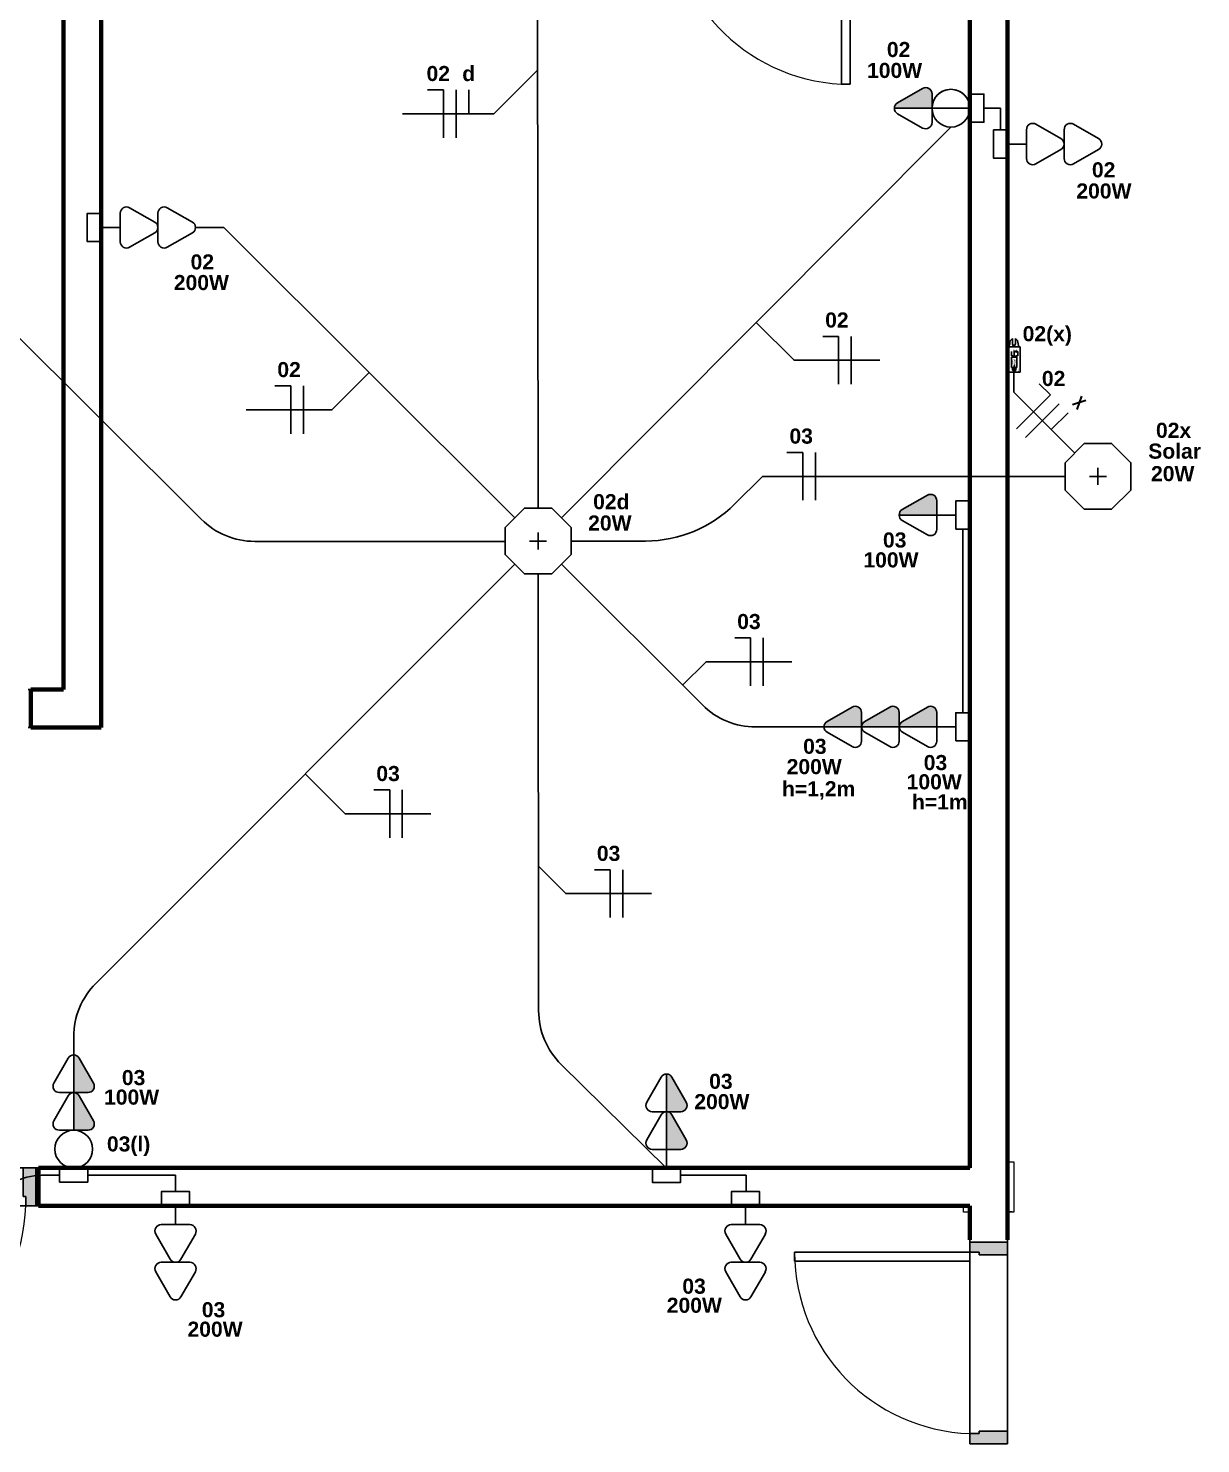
# Model space of a CAD drawing. Extents: x 1450 to 1868, y 82 to 351.
# Drawn here: x 1641.24 to 1645.9, y 227.92 to 233.54 of the extents above; entities that cross this region are included whole.
import ezdxf
from ezdxf.enums import TextEntityAlignment as Align

# ---------------------------------------------------------------- set-up
doc = ezdxf.new("R2010")
doc.units = 0
doc.header["$LTSCALE"] = 0.5
doc.linetypes.add('ELETRODUTO_TETO', pattern=[1000, 1000, 0])
doc.layers.get('0').update_dxf_attribs({"linetype": 'CONTINUOUS'})
for name, color, linetype, lineweight in [('A-DOOR', 31, 'CONTINUOUS', 25), ('A-DOOR-FRAM', 31, 'CONTINUOUS', 9), ('A-WALL', 113, 'CONTINUOUS', 30), ('S-COLS', 52, 'CONTINUOUS', 9)]:
    doc.layers.add(name, color=color, linetype=linetype, lineweight=lineweight)
for name, color, linetype in [('ELETRODUTO', 7, 'CONTINUOUS'), ('ELETRODUTO_TETO', 2, 'CONTINUOUS'), ('FIACAO', 7, 'CONTINUOUS'), ('Iluminação', 7, 'CONTINUOUS'), ('INDICACAO_ALTURA', 7, 'CONTINUOUS'), ('INDICACAO_CIRCUITO', 2, 'CONTINUOUS'), ('INDICACAO_INTERRUPTOR_FIA', 2, 'CONTINUOUS'), ('INDICACAO_POTENCIA', 1, 'CONTINUOUS'), ('INTERRUPTORES', 1, 'CONTINUOUS'), ('LINHA_DE_CHAMADA', 7, 'CONTINUOUS'), ('LUMINÁRIAS', 3, 'CONTINUOUS'), ('Sensor', 7, 'CONTINUOUS'), ('TOMADAS ABNT', 10, 'CONTINUOUS'), ('X_LIGACAO_VIRTUAL_OBJ', 7, 'CONTINUOUS')]:
    doc.layers.add(name, color=color, linetype=linetype)
doc.styles.add('Arial', font='arialbd.ttf', dxfattribs={"height": 100})
doc.styles.add('ROMANS', font='simplex.shx')

# ---------------------------------------------------------------- blocks, each defined once
blk = doc.blocks.new('*U1322', base_point=(608.67, 153.293))
for p, q in [((608.67, 153.483), (608.544, 153.483)), ((608.67, 153.103), (608.67, 153.483))]:
    blk.add_line(p, q)
blk = doc.blocks.new('*U1323', base_point=(576.818, 148.746))
blk.add_line((576.818, 148.556), (576.818, 148.936))
blk = doc.blocks.new('*U1331', base_point=(665.55, 144.199))
blk.add_line((665.55, 144.199), (665.55, 144.389))
blk = doc.blocks.new('*U1339', base_point=(1470.9908, 152.8071))
at = {"xscale": 0.5, "yscale": 0.5, "zscale": 0.5}
for name, p in [('*U1322', (1470.9725, 152.8071)), ('*U1323', (1471.0225, 152.8071)), ('*U1331', (1471.0725, 152.8071))]:
    blk.add_blockref(name, p, dxfattribs=at)
blk = doc.blocks.new('*U1372', base_point=(1472.663, 153.2592))
at = {"xscale": 0.5, "yscale": 0.5, "zscale": 0.5}
for name, p in [('*U1322', (1472.6696, 153.2592)), ('*U1323', (1472.7196, 153.2592))]:
    blk.add_blockref(name, p, dxfattribs=at)
blk = doc.blocks.new('*U1399', base_point=(1474.839, 153.4561))
at = {"xscale": 0.5, "yscale": 0.5, "zscale": 0.5}
for name, p in [('*U1322', (1474.8457, 153.4561)), ('*U1323', (1474.8957, 153.4561))]:
    blk.add_blockref(name, p, dxfattribs=at)
blk = doc.blocks.new('*U1371', base_point=(1473.0561, 151.655))
at = {"xscale": 0.5, "yscale": 0.5, "zscale": 0.5}
for name, p in [('*U1322', (1473.0627, 151.655)), ('*U1323', (1473.1127, 151.655))]:
    blk.add_blockref(name, p, dxfattribs=at)
blk = doc.blocks.new('*U1370', base_point=(1473.9321, 151.338))
at = {"xscale": 0.5, "yscale": 0.5, "zscale": 0.5}
for name, p in [('*U1322', (1473.9388, 151.338)), ('*U1323', (1473.9888, 151.338))]:
    blk.add_blockref(name, p, dxfattribs=at)
blk = doc.blocks.new('*U1369', base_point=(1473.2948, 154.4351))
at = {"xscale": 0.5, "yscale": 0.5, "zscale": 0.5}
for name, p in [('*U1322', (1473.2764, 154.4351)), ('*U1323', (1473.3264, 154.4351)), ('*U1331', (1473.3764, 154.4351))]:
    blk.add_blockref(name, p, dxfattribs=at)
blk = doc.blocks.new('*U1366', base_point=(1474.4896, 152.2587))
at = {"xscale": 0.5, "yscale": 0.5, "zscale": 0.5}
for name, p in [('*U1322', (1474.4962, 152.2587)), ('*U1323', (1474.5462, 152.2587))]:
    blk.add_blockref(name, p, dxfattribs=at)
blk = doc.blocks.new('*U1316', base_point=(1475.7835, 153.0877))
at = {"linetype": 'ByBlock'}
blk.add_lwpolyline([(1475.7835, 153.0877), (1475.5457, 153.3256), (1475.542, 153.3292), (1475.542, 153.4093)], dxfattribs=at)
blk = doc.blocks.new('*U1315', base_point=(1473.1387, 150.689))
blk.add_hatch(color=256).paths.add_polyline_path([(1473.2198, 150.6879, 1), (1473.221, 150.6879, 1)])
for points in [[(1473.2387, 150.713), (1473.2387, 150.665, -0.414214), (1473.2377, 150.664), (1473.1397, 150.664, -0.414214), (1473.1387, 150.665), (1473.1387, 150.713, -0.414214), (1473.1397, 150.714), (1473.2377, 150.714, -0.414214)], [(1473.1565, 150.6785), (1473.1565, 150.6972, -0.414214), (1473.1575, 150.6982), (1473.1969, 150.6982, -0.414214), (1473.1979, 150.6972), (1473.1979, 150.6785, -0.414214), (1473.1969, 150.6775), (1473.1575, 150.6775, -0.414214)]]:
    blk.add_lwpolyline(points, format="xyb", close=True)
for points in [[(1473.1461, 150.6941), (1473.1424, 150.6903)], [(1473.1424, 150.6903), (1473.1515, 150.6903)], [(1473.1461, 150.6817), (1473.1424, 150.6854)], [(1473.1424, 150.6854), (1473.1515, 150.6854)], [(1473.155, 150.6879), (1473.155, 150.6899), (1473.1565, 150.6899)], [(1473.155, 150.6879), (1473.155, 150.6858), (1473.1565, 150.6858)], [(1473.1614, 150.6895), (1473.1594, 150.6875)], [(1473.1614, 150.6865), (1473.1614, 150.6855), (1473.1594, 150.6875)], [(1473.1614, 150.6885), (1473.1614, 150.6895)], [(1473.1644, 150.6885), (1473.1644, 150.6865), (1473.1614, 150.6865)], [(1473.1614, 150.6885), (1473.1644, 150.6885)], [(1473.1979, 150.6942), (1473.2034, 150.6942), (1473.2034, 150.6981), (1473.2204, 150.6981)], [(1473.1979, 150.6879), (1473.2198, 150.6879)], [(1473.1979, 150.6812), (1473.2034, 150.6812), (1473.2034, 150.674), (1473.2204, 150.674), (1473.2204, 150.6785)], [(1473.2204, 150.6809), (1473.222, 150.6826), (1473.2187, 150.6792), (1473.2204, 150.6809), (1473.2187, 150.6826), (1473.222, 150.6792)], [(1473.2204, 150.6833), (1473.2204, 150.6873)], [(1473.221, 150.6879), (1473.2243, 150.6879)], [(1473.2421, 150.689), (1473.2421, 150.694), (1473.2387, 150.694)], [(1473.2421, 150.689), (1473.2421, 150.684), (1473.2387, 150.684)], [(1473.2726, 150.6949), (1473.2506, 150.6949)], [(1473.2726, 150.6831), (1473.2506, 150.6831)], [(1473.2635, 150.704), (1473.2726, 150.6949)], [(1473.2635, 150.674), (1473.2726, 150.6831)]]:
    blk.add_lwpolyline(points)
for centre, radius in [((1473.2204, 150.6809), 0.00238), ((1473.2204, 150.6879), 0.000592)]:
    blk.add_circle(centre, radius)
for centre, radius, start, end in [((1473.2687, 150.7939), 0.09, 250.531, 266.7382), ((1473.144, 150.7313), 0.0373, 273.2618, 289.469), ((1473.144, 150.6444), 0.0373, 70.531, 86.7382), ((1473.1515, 150.6879), 0.00245, 270, 90), ((1473.2687, 150.5842), 0.09, 93.2618, 109.469), ((1473.2506, 150.689), 0.00591, 90, 270)]:
    blk.add_arc(centre, radius, start, end)
at = {"layer": 'INDICACAO_CIRCUITO', "style": 'Arial'}
for s, height, p in [('RELÉ FOTOELETRÔNICO', 0.004818, (1473.1487, 150.7066)), ('BIVOLT (127/220~)', 0.001394, (1473.1395, 150.6709)), ('10A/5A - 50 a 60Hz', 0.001394, (1473.1395, 150.6683)), ('POTÊNCIA: 1200VA ou 500W', 0.001394, (1473.1395, 150.6656)), ('NÃO INSTALAR', 0.002378, (1473.1665, 150.6894)), ('DIRECIONADO', 0.002192, (1473.1674, 150.686)), ('P/ A LÂMPADA', 0.002192, (1473.1678, 150.6825)), ('SENSOR', 0.00271, (1473.1696, 150.6941)), ('VERMELHO', 0.00139, (1473.2064, 150.6747)), ('BRANCO', 0.00139, (1473.2064, 150.6884)), ('PRETO', 0.00139, (1473.2092, 150.6988)), ('FASE 1', 0.00139, (1473.2214, 150.6975)), ('FASE 2', 0.00139, (1473.2222, 150.6891)), ('NEUTRO', 0.00139, (1473.2222, 150.6855)), ('CARGA', 0.00139, (1473.2231, 150.6781)), ('OU', 0.00139, (1473.2249, 150.6872))]:
    blk.add_text(s, height=height, dxfattribs=at).set_placement(p)
blk = doc.blocks.new('*U1311', base_point=(1473.7829, 152.7384))
at = {"linetype": 'ByBlock'}
blk.add_lwpolyline([(1473.7829, 152.7384), (1474.079, 152.7384, 0.198912), (1474.4326, 152.8848), (1474.5429, 152.9951), (1475.7452, 152.9951)], format="xyb", dxfattribs=at)
blk = doc.blocks.new('*U800', base_point=(-32253.58, 35601.84))
at = {"linetype": 'ByBlock'}
blk.add_arc((-32246.08, 35601.84), 7.5, 0, 180, dxfattribs=at)
blk = doc.blocks.new('*U799', base_point=(-32232.98, 35601.84))
at = {"linetype": 'ByBlock'}
blk.add_lwpolyline([(-32232.98, 35601.84), (-32226.39, 35601.84), (-32226.39, 35593.2)], dxfattribs=at)
blk = doc.blocks.new('*U798', base_point=(-32400.84, 35439.21))
at = {"linetype": 'ByBlock'}
blk.add_lwpolyline([(-32400.84, 35439.21), (-32246.07, 35594.34)], dxfattribs=at)
blk = doc.blocks.new('*U703', base_point=(-33552.37, 38084.74))
blk.add_hatch(color=256).paths.add_polyline_path([(-33538.67, 38082.57, 0.269143), (-33537.41, 38084.74), (-33552.37, 38084.74), (-33552.37, 38079.05, 0.575867), (-33548.63, 38076.88)])
for p, q in [((-33552.37, 38090.43), (-33552.37, 38084.74)), ((-33538.67, 38086.91), (-33548.63, 38092.6)), ((-33552.37, 38084.74), (-33552.37, 38079.05)), ((-33552.37, 38084.74), (-33537.41, 38084.74)), ((-33548.63, 38076.88), (-33538.67, 38082.57))]:
    blk.add_line(p, q)
for centre, start, end in [((-33549.87, 38090.43), 60.2551, 180), ((-33539.91, 38084.74), 299.7449, 60.2551), ((-33549.87, 38079.05), 180, 299.7449)]:
    blk.add_arc(centre, 2.5, start, end)
blk = doc.blocks.new('*U702', base_point=(-33530.26, 38080.92))
blk.add_line((-33530.26, 38080.92), (-33515.26, 38080.92))
blk.add_lwpolyline([(-33530.26, 38086.52), (-33530.26, 38075.32), (-33535.86, 38075.32), (-33535.86, 38086.52)], close=True)
blk.add_circle((-33522.76, 38080.92), 7.5)
blk = doc.blocks.new('*U795', base_point=(-30117.59, 34469.84))
at = {"linetype": 'ByBlock'}
blk.add_arc((-30117.59, 34477.34), 7.5, 90, 270, dxfattribs=at)
blk = doc.blocks.new('*U789', base_point=(-32758.7, 35037.7))
at = {"linetype": 'ByBlock'}
blk.add_lwpolyline([(-32758.7, 35037.7), (-32627.05, 35169.36, -0.198912), (-32605.83, 35178.14), (-32600.16, 35178.14)], format="xyb", dxfattribs=at)
blk = doc.blocks.new('*U783', base_point=(-32594.55, 35195.94))
at = {"linetype": 'ByBlock'}
blk.add_arc((-32594.55, 35188.44), 7.5, 90, 90, dxfattribs=at)
blk = doc.blocks.new('*U782', base_point=(-32588.95, 35178.14))
at = {"linetype": 'ByBlock'}
blk.add_lwpolyline([(-32588.95, 35178.14), (-32554.11, 35178.14), (-32554.11, 35171.55)], dxfattribs=at)
blk = doc.blocks.new('*U781', base_point=(-32594.55, 35210.91))
at = {"linetype": 'ByBlock'}
blk.add_lwpolyline([(-32594.55, 35210.91), (-32594.55, 35210.91)], dxfattribs=at)
blk = doc.blocks.new('*U780', base_point=(-32594.55, 35225.87))
at = {"linetype": 'ByBlock'}
blk.add_lwpolyline([(-32594.55, 35225.87), (-32594.55, 35233.05, -0.198912), (-32585.77, 35254.26), (-32419.34, 35420.69)], format="xyb", dxfattribs=at)
blk = doc.blocks.new('*U767', base_point=(-33353.63, 35555.76))
at = {"linetype": 'ByBlock'}
blk.add_arc((-33346.13, 35555.76), 7.5, 359.9999999999515, 0, dxfattribs=at)
blk = doc.blocks.new('*U761', base_point=(-33475.09, 35665.19))
blk.add_lwpolyline([(-33475.09, 35670.8), (-33475.09, 35659.59), (-33480.69, 35659.59), (-33480.69, 35670.8)], close=True)
blk.add_circle((-33467.59, 35665.19), 7.5)
blk = doc.blocks.new('*U762', base_point=(-33475.09, 35665.19))
blk.add_hatch(color=256).paths.add_polyline_path([(-33461.38, 35663.02, 0.269143), (-33460.13, 35665.19), (-33475.09, 35665.19), (-33475.09, 35659.5, 0.575867), (-33471.35, 35657.33)])
for p, q in [((-33461.38, 35667.36), (-33471.35, 35673.06)), ((-33475.09, 35670.89), (-33475.09, 35665.19)), ((-33475.09, 35665.19), (-33475.09, 35659.5)), ((-33475.09, 35665.19), (-33460.13, 35665.19)), ((-33471.35, 35657.33), (-33461.38, 35663.02))]:
    blk.add_line(p, q)
for centre, start, end in [((-33472.59, 35670.89), 60.2551, 180), ((-33462.63, 35665.19), 299.7449, 60.2551), ((-33472.59, 35659.5), 180, 299.7449)]:
    blk.add_arc(centre, 2.5, start, end)
blk = doc.blocks.new('*U763', base_point=(-33353.58, 35808.49))
at = {"linetype": 'ByBlock'}
blk.add_lwpolyline([(-33353.58, 35808.49), (-33353.57, 35808.49)], dxfattribs=at)
blk = doc.blocks.new('*U773', base_point=(-33678.62, 35301.75))
at = {"linetype": 'ByBlock'}
blk.add_lwpolyline([(-33678.62, 35301.75), (-33678.62, 35301.75)], dxfattribs=at)
blk = doc.blocks.new('*U774', base_point=(-33693.58, 35301.75))
at = {"linetype": 'ByBlock'}
blk.add_arc((-33701.08, 35301.75), 7.5, 180, 180, dxfattribs=at)
blk = doc.blocks.new('*U476', base_point=(-31606.29, 36892.31))
at = {"linetype": 'ByBlock'}
blk.add_lwpolyline([(-31606.29, 36892.31), (-31492.33, 36892.3, -0.198883), (-31471.12, 36883.51), (-31392.26, 36804.65, 0.198594), (-31371.08, 36795.87), (-31271.58, 36795.74)], format="xyb", dxfattribs=at)
blk = doc.blocks.new('*U452', base_point=(-31267.75, 36805.13))
at = {"linetype": 'ByBlock'}
blk.add_lwpolyline([(-31267.75, 36805.13), (-31383.23, 36920.61), (-31394.42, 36920.61)], dxfattribs=at)
blk = doc.blocks.new('*U449', base_point=(-31202.19, 36543.9))
at = {"linetype": 'ByBlock'}
blk.add_lwpolyline([(-31202.19, 36543.9), (-31202.19, 36543.9), (-31176.21, 36543.9), (-31176.21, 36537.38)], dxfattribs=at)
blk = doc.blocks.new('*U445', base_point=(-31258.49, 36782.78))
at = {"linetype": 'ByBlock'}
blk.add_lwpolyline([(-31258.49, 36782.78), (-31258.49, 36609.32, 0.200541), (-31249.57, 36587.97), (-31207.79, 36546.71)], format="xyb", dxfattribs=at)
blk = doc.blocks.new('*U442', base_point=(-31258.49, 36808.96))
at = {"linetype": 'ByBlock'}
blk.add_lwpolyline([(-31258.49, 36808.96), (-31258.49, 37156.79, 0.053042), (-31259.16, 37163.1), (-31264.42, 37187.54)], format="xyb", dxfattribs=at)
blk = doc.blocks.new('*U441', base_point=(-31089.88, 36727.46))
at = {"linetype": 'ByBlock'}
blk.add_lwpolyline([(-31089.88, 36727.46), (-31089.79, 36800.39)], dxfattribs=at)
blk = doc.blocks.new('*U440', base_point=(-31115.15, 36721.89))
at = {"linetype": 'ByBlock'}
blk.add_lwpolyline([(-31115.15, 36721.89), (-31115.15, 36721.89)], dxfattribs=at)
blk = doc.blocks.new('*U439', base_point=(-31249.24, 36786.62))
at = {"linetype": 'ByBlock'}
blk.add_lwpolyline([(-31249.24, 36786.62), (-31193.32, 36730.7, 0.198775), (-31172.13, 36721.92), (-31115.15, 36721.89)], format="xyb", dxfattribs=at)
blk = doc.blocks.new('*U379', base_point=(-30989.75, 35808.86))
for p, q in [((-30982.25, 35814.55), (-30982.25, 35808.86)), ((-30968.55, 35811.03), (-30978.51, 35816.72)), ((-30967.29, 35814.55), (-30967.29, 35808.86)), ((-30953.59, 35811.03), (-30963.55, 35816.72)), ((-30989.75, 35808.86), (-30982.25, 35808.86)), ((-30982.25, 35808.86), (-30982.25, 35803.16)), ((-30967.29, 35808.86), (-30967.29, 35803.16)), ((-30978.51, 35800.99), (-30968.55, 35806.69)), ((-30963.55, 35800.99), (-30953.59, 35806.69))]:
    blk.add_line(p, q)
blk.add_lwpolyline([(-30989.75, 35814.46), (-30989.75, 35803.25), (-30995.35, 35803.25), (-30995.35, 35814.46)], close=True)
for centre, start, end in [((-30979.75, 35814.55), 60.2551, 180), ((-30964.79, 35814.55), 60.2551, 180), ((-30969.79, 35808.86), 299.7449, 60.2551), ((-30954.83, 35808.86), 299.7449, 60.2551), ((-30979.75, 35803.16), 180, 299.7449), ((-30964.79, 35803.16), 180, 299.7449)]:
    blk.add_arc(centre, 2.5, start, end)
blk = doc.blocks.new('Cozinha')
at = {"layer": 'A-WALL', "lineweight": 70}
for p, q in [((1127.5, -312.5), (1127.5, -622.5)), ((1142.5, -637.5), (1142.5, -312.5)), ((1487.5, -315), (1487.5, -812.5)), ((1502.5, -841), (1502.5, -315)), ((1127.5, -622.5), (1114.5, -622.5)), ((1114.5, -622.5), (1114.5, -637.5)), ((1114.5, -637.5), (1142.5, -637.5)), ((1487.5, -812.5), (1117.5, -812.5)), ((1117.5, -812.5), (1117.5, -827.5)), ((1117.5, -827.5), (1487.5, -827.5)), ((1487.5, -827.5), (1487.5, -841))]:
    blk.add_line(p, q, dxfattribs=at)
at = {"layer": 'A-WALL'}
for p, q in [((1113.5, -622.5), (1114.5, -622.5)), ((1114.5, -637.5), (1113.5, -637.5)), ((1116.5, -812.5), (1117.5, -812.5)), ((1117.5, -827.5), (1116.5, -827.5)), ((1487.5, -842), (1487.5, -841)), ((1502.5, -841), (1502.5, -842)), ((1487.5, -918), (1487.5, -846)), ((1502.5, -847), (1502.5, -917))]:
    blk.add_line(p, q, dxfattribs=at)
at = {"layer": 'A-WALL', "lineweight": 9}
for p, q in [((1142.5, -635.5), (1142.4, -635.5)), ((1487.6, -812.6), (1117.5, -812.6))]:
    blk.add_line(p, q, dxfattribs=at)
blk = doc.blocks.new('*U291', base_point=(-46555.9, 19648.24))
at = {"layer": 'LUMINÁRIAS'}
blk.add_lwpolyline([(-46574.05, 19655.76), (-46574.05, 19640.72), (-46563.42, 19630.09), (-46548.38, 19630.09), (-46537.75, 19640.72), (-46537.75, 19655.76), (-46548.38, 19666.39), (-46563.42, 19666.39)], close=True, dxfattribs=at)
for points in [[(-46560.57, 19648.24), (-46551.23, 19648.24)], [(-46555.9, 19652.91), (-46555.9, 19643.57)]]:
    blk.add_lwpolyline(points, dxfattribs=at)
blk = doc.blocks.new('*U251', base_point=(-45579.53, 15587.39))
at = {"linetype": 'ByBlock'}
blk.add_lwpolyline([(-45579.53, 15587.39), (-45579.52, 15587.39)], dxfattribs=at)
blk = doc.blocks.new('*U250', base_point=(-45780.57, 15429.32))
for points in [[(-45778.4, 15457.98, 0.269143), (-45780.57, 15459.24), (-45780.57, 15444.28), (-45774.88, 15444.28, 0.575867), (-45772.71, 15448.02)], [(-45778.4, 15443.02, 0.269143), (-45780.57, 15444.28), (-45780.57, 15429.32), (-45774.88, 15429.32, 0.575867), (-45772.71, 15433.06)]]:
    blk.add_hatch(color=256).paths.add_polyline_path(points)
for p, q in [((-45780.57, 15444.28), (-45780.57, 15459.24)), ((-45782.74, 15457.98), (-45788.43, 15448.02)), ((-45772.71, 15448.02), (-45778.4, 15457.98)), ((-45782.74, 15443.02), (-45788.43, 15433.06)), ((-45786.26, 15444.28), (-45780.57, 15444.28)), ((-45780.57, 15429.32), (-45780.57, 15444.28)), ((-45780.57, 15444.28), (-45774.88, 15444.28)), ((-45772.71, 15433.06), (-45778.4, 15443.02)), ((-45786.26, 15429.32), (-45780.57, 15429.32)), ((-45780.57, 15429.32), (-45774.88, 15429.32))]:
    blk.add_line(p, q)
for centre, start, end in [((-45780.57, 15456.74), 29.7449, 150.2551), ((-45786.26, 15446.78), 150.2551, 270), ((-45774.88, 15446.78), 270, 29.7449), ((-45780.57, 15441.78), 29.7449, 150.2551), ((-45786.26, 15431.82), 150.2551, 270), ((-45774.88, 15431.82), 270, 29.7449)]:
    blk.add_arc(centre, 2.5, start, end)
blk = doc.blocks.new('*U247', base_point=(-46220.67, 15532.66))
for p, q in [((-46222.84, 15568.82), (-46228.53, 15558.86)), ((-46212.8, 15558.86), (-46218.5, 15568.82)), ((-46226.36, 15555.12), (-46220.67, 15555.12)), ((-46220.67, 15555.12), (-46214.97, 15555.12)), ((-46222.84, 15553.86), (-46228.53, 15543.9)), ((-46212.8, 15543.9), (-46218.5, 15553.86)), ((-46226.36, 15540.16), (-46220.67, 15540.16)), ((-46220.67, 15532.66), (-46220.67, 15540.16)), ((-46220.67, 15540.16), (-46214.97, 15540.16))]:
    blk.add_line(p, q)
blk.add_lwpolyline([(-46226.27, 15532.66), (-46215.06, 15532.66), (-46215.06, 15527.06), (-46226.27, 15527.06)], close=True)
for centre, start, end in [((-46220.67, 15567.58), 29.7449, 150.2551), ((-46226.36, 15557.62), 150.2551, 270), ((-46220.67, 15552.62), 29.7449, 150.2551), ((-46214.97, 15557.62), 270, 29.7449), ((-46226.36, 15542.66), 150.2551, 270), ((-46214.97, 15542.66), 270, 29.7449)]:
    blk.add_arc(centre, 2.5, start, end)
blk = doc.blocks.new('*U245', base_point=(-45792.45, 15303.26))
for points in [[(-45790.28, 15339.42, 0.269143), (-45792.45, 15340.68), (-45792.45, 15325.72), (-45786.76, 15325.72, 0.575867), (-45784.59, 15329.46)], [(-45790.28, 15324.46, 0.269143), (-45792.45, 15325.72), (-45792.45, 15310.76), (-45786.76, 15310.76, 0.575867), (-45784.59, 15314.5)]]:
    blk.add_hatch(color=256).paths.add_polyline_path(points)
for p, q in [((-45792.45, 15325.72), (-45792.45, 15340.68)), ((-45794.62, 15339.42), (-45800.32, 15329.46)), ((-45784.59, 15329.46), (-45790.28, 15339.42)), ((-45794.62, 15324.46), (-45800.32, 15314.5)), ((-45798.15, 15325.72), (-45792.45, 15325.72)), ((-45792.45, 15310.76), (-45792.45, 15325.72)), ((-45792.45, 15325.72), (-45786.76, 15325.72)), ((-45784.59, 15314.5), (-45790.28, 15324.46)), ((-45798.15, 15310.76), (-45792.45, 15310.76)), ((-45792.45, 15303.26), (-45792.45, 15310.76)), ((-45792.45, 15310.76), (-45786.76, 15310.76))]:
    blk.add_line(p, q)
blk.add_lwpolyline([(-45798.06, 15303.26), (-45786.85, 15303.26), (-45786.85, 15297.65), (-45798.06, 15297.65)], close=True)
for centre, start, end in [((-45792.45, 15338.18), 29.7449, 150.2551), ((-45798.15, 15328.22), 150.2551, 270), ((-45786.76, 15328.22), 270, 29.7449), ((-45792.45, 15323.22), 29.7449, 150.2551), ((-45798.15, 15313.26), 150.2551, 270), ((-45786.76, 15313.26), 270, 29.7449)]:
    blk.add_arc(centre, 2.5, start, end)
blk = doc.blocks.new('*U201', base_point=(-46012.42, 15176))
for p, q in [((-46014.59, 15212.17), (-46020.29, 15202.21)), ((-46004.56, 15202.21), (-46010.25, 15212.17)), ((-46014.59, 15197.21), (-46020.29, 15187.24)), ((-46018.11, 15198.47), (-46012.42, 15198.47)), ((-46012.42, 15198.47), (-46006.73, 15198.47)), ((-46004.56, 15187.24), (-46010.25, 15197.21)), ((-46018.11, 15183.5), (-46012.42, 15183.5)), ((-46012.42, 15176), (-46012.42, 15183.5)), ((-46012.42, 15183.5), (-46006.73, 15183.5))]:
    blk.add_line(p, q)
blk.add_lwpolyline([(-46018.03, 15176), (-46006.82, 15176), (-46006.82, 15170.4), (-46018.03, 15170.4)], close=True)
for centre, start, end in [((-46012.42, 15210.93), 29.7449, 150.2551), ((-46018.11, 15200.97), 150.2551, 270), ((-46006.73, 15200.97), 270, 29.7449), ((-46012.42, 15195.97), 29.7449, 150.2551), ((-46018.11, 15186), 150.2551, 270), ((-46006.73, 15186), 270, 29.7449)]:
    blk.add_arc(centre, 2.5, start, end)
blk = doc.blocks.new('*U200', base_point=(-46591.25, 14842.25))
for p, q in [((-46593.42, 14878.41), (-46599.12, 14868.45)), ((-46583.39, 14868.45), (-46589.08, 14878.41)), ((-46593.42, 14863.45), (-46599.12, 14853.49)), ((-46596.95, 14864.71), (-46591.25, 14864.71)), ((-46591.25, 14864.71), (-46585.56, 14864.71)), ((-46583.39, 14853.49), (-46589.08, 14863.45)), ((-46596.95, 14849.75), (-46591.25, 14849.75)), ((-46591.25, 14842.25), (-46591.25, 14849.75)), ((-46591.25, 14849.75), (-46585.56, 14849.75))]:
    blk.add_line(p, q)
blk.add_lwpolyline([(-46596.86, 14842.25), (-46585.65, 14842.25), (-46585.65, 14836.65), (-46596.86, 14836.65)], close=True)
for centre, start, end in [((-46591.25, 14877.17), 29.7449, 150.2551), ((-46596.95, 14867.21), 150.2551, 270), ((-46585.56, 14867.21), 270, 29.7449), ((-46591.25, 14862.21), 29.7449, 150.2551), ((-46596.95, 14852.25), 150.2551, 270), ((-46585.56, 14852.25), 270, 29.7449)]:
    blk.add_arc(centre, 2.5, start, end)
blk = doc.blocks.new('*U186', base_point=(-45880.83, 15354.17))
blk.add_hatch(color=256).paths.add_polyline_path([(-45878.65, 15375.37, 0.269143), (-45880.83, 15376.63), (-45880.83, 15361.67), (-45875.13, 15361.67, 0.575867), (-45872.96, 15365.41)])
for p, q in [((-45883, 15375.37), (-45888.69, 15365.41)), ((-45880.83, 15361.67), (-45880.83, 15376.63)), ((-45872.96, 15365.41), (-45878.65, 15375.37)), ((-45886.52, 15361.67), (-45880.83, 15361.67)), ((-45880.83, 15354.17), (-45880.83, 15361.67)), ((-45880.83, 15361.67), (-45875.13, 15361.67))]:
    blk.add_line(p, q)
blk.add_lwpolyline([(-45886.43, 15354.17), (-45875.22, 15354.17), (-45875.22, 15348.56), (-45886.43, 15348.56)], close=True)
for centre, start, end in [((-45880.83, 15374.13), 29.7449, 150.2551), ((-45886.52, 15364.17), 150.2551, 270), ((-45875.13, 15364.17), 270, 29.7449)]:
    blk.add_arc(centre, 2.5, start, end)
blk = doc.blocks.new('*U185', base_point=(-45555.69, 15793.7))
blk.add_hatch(color=256).paths.add_polyline_path([(-45553.52, 15814.91, 0.269143), (-45555.69, 15816.17), (-45555.69, 15801.2), (-45550, 15801.2, 0.575867), (-45547.82, 15804.94)])
for p, q in [((-45557.86, 15814.91), (-45563.55, 15804.94)), ((-45555.69, 15801.2), (-45555.69, 15816.17)), ((-45547.82, 15804.94), (-45553.52, 15814.91)), ((-45561.38, 15801.2), (-45555.69, 15801.2)), ((-45555.69, 15793.7), (-45555.69, 15801.2)), ((-45555.69, 15801.2), (-45550, 15801.2))]:
    blk.add_line(p, q)
blk.add_lwpolyline([(-45561.29, 15793.7), (-45550.08, 15793.7), (-45550.08, 15788.1), (-45561.29, 15788.1)], close=True)
for centre, start, end in [((-45555.69, 15813.67), 29.7449, 150.2551), ((-45561.38, 15803.7), 150.2551, 270), ((-45550, 15803.7), 270, 29.7449)]:
    blk.add_arc(centre, 2.5, start, end)
blk = doc.blocks.new('Pilar Retangular de Concreto - 20X20 cm-3213277-Planta Baixa')
at = {"layer": 'S-COLS'}
h = blk.add_hatch(dxfattribs=at)
h.set_pattern_fill('FP_51', color=256, style=0, pattern_type=2)
h.set_pattern_definition([(0, (31216.51, 11520.3), (406.4, 101.6), [16.764, -288.036, 16.764, -288.036, -1625.6]), (0, (31216.51, 11520.3), (406.4, 101.6), [-609.6, 16.764, -592.836, 16.764, -288.036, -711.2]), (0, (31216.51, 11520.3), (406.4, 101.6), [-1524, 16.764, -186.436, 16.764, -491.236]), (120, (31368.91, 11571.1), (-291.18818, 301.15272), [16.764, -288.036, 16.764, -288.036, -1625.6]), (120, (31368.91, 11571.1), (-291.18818, 301.15272), [-609.6, 16.764, -592.836, 16.764, -288.036, -711.2]), (120, (31368.91, 11571.1), (-291.18818, 301.15272), [-1524, 16.764, -186.436, 16.764, -491.236]), (240, (31419.71, 11774.3), (-115.21182, -402.75272), [16.764, -288.036, 16.764, -1913.636]), (240, (31419.71, 11774.3), (-115.21182, -402.75272), [-321.564, -288.036, 16.764, -592.836, -1016]), (240, (31419.71, 11774.3), (-115.21182, -402.75272), [-1219.2, 16.764, -288.036, 16.764, -694.436]), (240, (31419.71, 11774.3), (-115.21182, -402.75272), [-1540.764, -186.436, 16.764, -491.236])])
h.paths.add_polyline_path([(-75, -100), (-75, -75), (-100, -75), (-100, -100)], flags=0)
h.paths.add_polyline_path([(75, -100), (100, -100), (100, 100), (75, 100), (75, 75)], flags=0)
h.paths.add_polyline_path([(-75, -75), (-74, -74), (-75, -74)], flags=0)
h.paths.add_polyline_path([(-74, 74), (-75, 75), (-75, 74)], flags=0)
for p, q in [((75, 100), (100, 100)), ((100, 100), (100, -100)), ((-100, -100), (-100, -75)), ((-75, -100), (-100, -100)), ((100, -100), (75, -100))]:
    blk.add_line(p, q, dxfattribs=at)
blk = doc.blocks.new('Porta Simples de Abrir - 70x210cm - Marco de Madeira-3450791-Planta Baixa')
at = {"layer": 'A-DOOR-FRAM', "lineweight": 25}
h = blk.add_hatch(color=256, dxfattribs=at)
h.paths.add_polyline_path([(-400, -75), (-350, -75), (-350, 38), (-360, 38), (-360, 75), (-400, 75), (-400, -55.9)], flags=0)
h.paths.add_polyline_path([(350, -75), (400, -75), (400, 75), (360, 75), (359.9, 38), (350, 38), (350, -49.8)], flags=0)
at = {"layer": 'A-DOOR'}
for p, q in [((325, 75), (325, 771)), ((325, 771), (360, 771)), ((360, 771), (360, 75)), ((360, 75), (-360, 75)), ((360, 75), (325, 75)), ((-350, -75), (350, -75))]:
    blk.add_line(p, q, dxfattribs=at)
at = {"layer": 'A-DOOR', "lineweight": 9}
blk.add_arc((360, 50.9), 720.1, 90, 178.0786, dxfattribs=at)
at = {"layer": 'A-DOOR-FRAM', "lineweight": 25}
for p, q in [((-360, 75), (-400, 75)), ((-400, 75), (-400, -75)), ((-360, 38), (-360, 75)), ((360, 75), (360, 38)), ((400, 75), (360, 75)), ((400, -75), (400, 75)), ((-350, 38), (-360, 38)), ((-350, -75), (-350, 38)), ((360, 38), (350, 38)), ((350, 38), (350, -75)), ((-400, -75), (-350, -75)), ((350, -75), (400, -75))]:
    blk.add_line(p, q, dxfattribs=at)
blk = doc.blocks.new('Porta Simples de Abrir - 70x210cm - Marco de Madeira-3450794-Planta Baixa')
at = {"layer": 'A-DOOR-FRAM', "lineweight": 25}
h = blk.add_hatch(color=256, dxfattribs=at)
h.paths.add_polyline_path([(-400, 75), (-400, -75), (-360, -75), (-359.9, -38), (-350, -38), (-350, 75), (-399.1, 75)], flags=0)
h.paths.add_polyline_path([(350, 75), (350, -38), (360, -38), (360, -75), (400, -75), (400, 75), (361.7, 75)], flags=0)
at = {"layer": 'A-DOOR'}
for p, q in [((350, 75), (-350, 75)), ((-360, -75), (360, -75)), ((325, -75), (325, -771)), ((360, -75), (325, -75)), ((360, -771), (360, -75)), ((325, -771), (360, -771))]:
    blk.add_line(p, q, dxfattribs=at)
at = {"layer": 'A-DOOR', "lineweight": 9}
blk.add_arc((360, -50.9), 720.1, 181.9214, 270, dxfattribs=at)
at = {"layer": 'A-DOOR-FRAM', "lineweight": 25}
for p, q in [((-400, 75), (-350, 75)), ((-400, -75), (-400, 75)), ((-350, 75), (-350, -38)), ((350, 75), (400, 75)), ((350, -38), (350, 75)), ((400, 75), (400, -75)), ((-350, -38), (-360, -38)), ((-360, -38), (-360, -75)), ((360, -38), (350, -38)), ((360, -75), (360, -38)), ((-360, -75), (-400, -75)), ((400, -75), (360, -75))]:
    blk.add_line(p, q, dxfattribs=at)

msp = doc.modelspace()

# ---------------------------------------------------------------- linework, layer by layer
at = {"layer": 'LINHA_DE_CHAMADA'}
for points in [[(1643.2637, 233.3752), (1643.0904, 233.2019), (1642.727, 233.2019)], [(1644.1323, 232.3735), (1644.2829, 232.2229), (1644.6229, 232.2229)], [(1642.5952, 232.1743), (1642.4469, 232.026), (1642.1069, 232.026)], [(1643.8402, 230.9323), (1643.9335, 231.0255), (1644.2735, 231.0255)], [(1642.3413, 230.5805), (1642.5, 230.4218), (1642.84, 230.4218)], [(1643.2675, 230.2133), (1643.376, 230.1048), (1643.716, 230.1048)]]:
    msp.add_lwpolyline(points, dxfattribs=at)

# ---------------------------------------------------------------- block references
at = {"layer": 'A-DOOR', "xscale": 0.00100000000000115, "yscale": 0.00100000000000115, "zscale": 0.00100000000000115}
msp.add_blockref('Porta Simples de Abrir - 70x210cm - Marco de Madeira-3450794-Planta Baixa', (1644.146, 234.0902), dxfattribs=at)
for p, rotation in [((1640.871, 228.9402), 179.9999999999996), ((1645.056, 228.3202), 89.99999999999967)]:
    msp.add_blockref('Porta Simples de Abrir - 70x210cm - Marco de Madeira-3450791-Planta Baixa', p, dxfattribs=dict(at, rotation=rotation))
at = {"layer": 'A-WALL', "xscale": 0.01000000108748102, "yscale": 0.01000000108748102, "zscale": 0.01000000108748102}
msp.add_blockref('Cozinha', (1630.106, 237.1402), dxfattribs=at)
at = {"layer": 'ELETRODUTO', "linetype": 'ELETRODUTO_TETO', "xscale": 0.01000000108748102, "yscale": 0.01000000108748102, "zscale": 0.01000000108748102}
for name, p, rotation in [('*U795', (1644.831, 233.2241), 270.0000000000347), ('*U773', (1641.4213, 229.3148), 90), ('*U767', (1641.4213, 229.1652), 270), ('*U774', (1641.4213, 229.1652), 90)]:
    msp.add_blockref(name, p, dxfattribs=dict(at, rotation=rotation))
for name, p in [('*U781', (1641.4213, 229.3148)), ('*U783', (1641.4213, 229.1652))]:
    msp.add_blockref(name, p, dxfattribs=at)
at = {"layer": 'ELETRODUTO_TETO', "linetype": 'ELETRODUTO_TETO', "xscale": 0.01000000108748102, "yscale": 0.01000000108748102, "zscale": 0.01000000108748102, "rotation": 0.07010083668257441}
for name, p in [('*U442', (1643.2658, 231.6361)), ('*U452', (1643.1733, 231.5976)), ('*U476', (1639.7869, 232.4653)), ('*U441', (1644.9529, 230.8231)), ('*U445', (1643.2661, 231.3743)), ('*U439', (1643.3586, 231.4127)), ('*U440', (1644.7003, 230.7671)), ('*U449', (1643.8321, 228.9861))]:
    msp.add_blockref(name, p, dxfattribs=at)
at = {"layer": 'ELETRODUTO_TETO', "linetype": 'ELETRODUTO_TETO', "xscale": 0.01000000108748102, "yscale": 0.01000000108748102, "zscale": 0.01000000108748102}
for name, p in [('*U799', (1645.037, 233.2241)), ('*U798', (1643.3584, 231.5978)), ('*U780', (1641.4213, 229.4644)), ('*U789', (1639.7798, 227.5827)), ('*U782', (1641.4773, 228.9871))]:
    msp.add_blockref(name, p, dxfattribs=at)
at = {"layer": 'ELETRODUTO_TETO', "linetype": 'ELETRODUTO_TETO'}
for name, p in [('*U1316', (1645.3975, 231.8545)), ('*U1311', (1643.3969, 231.5052))]:
    msp.add_blockref(name, p, dxfattribs=at)
at = {"layer": 'FIACAO'}
for name, p in [('*U1369', (1642.9087, 233.2019)), ('*U1399', (1644.4529, 232.2229)), ('*U1372', (1642.2769, 232.026)), ('*U1372', (1644.3111, 231.7619)), ('*U1366', (1644.1035, 231.0255)), ('*U1371', (1642.67, 230.4218)), ('*U1370', (1643.546, 230.1048))]:
    msp.add_blockref(name, p, dxfattribs=at)
at = {"layer": 'FIACAO', "rotation": 315}
msp.add_blockref('*U1339', (1645.2466, 232.0054), dxfattribs=at)
at = {"layer": 'Iluminação', "xscale": 0.007210252382215969, "yscale": 0.007210252382215969, "zscale": 0.007210252382215969}
for p in [(1645.49, 231.7619), (1643.266, 231.5052)]:
    msp.add_blockref('*U291', p, dxfattribs=at)
at = {"layer": 'INTERRUPTORES', "linetype": 'ELETRODUTO_TETO', "xscale": 0.01000000108748102, "yscale": 0.01000000108748102, "zscale": 0.01000000108748102}
msp.add_blockref('*U800', (1644.831, 233.2241), dxfattribs=at)
at = {"layer": 'INTERRUPTORES', "xscale": 0.01000000108748102, "yscale": 0.01000000108748102, "zscale": 0.01000000108748102}
for name, p, rotation in [('*U702', (1644.981, 233.2241), 180.0000000000346), ('*U761', (1641.4213, 229.0152), 90)]:
    msp.add_blockref(name, p, dxfattribs=dict(at, rotation=rotation))
at = {"layer": 'S-COLS', "xscale": 0.00100000000000115, "yscale": 0.00100000000000115, "zscale": 0.00100000000000115}
msp.add_blockref('Pilar Retangular de Concreto - 20X20 cm-3213277-Planta Baixa', (1645.056, 228.9402), dxfattribs=at)
at = {"layer": 'Sensor', "rotation": 90}
msp.add_blockref('*U1315', (1645.156, 232.176), dxfattribs=at)
at = {"layer": 'TOMADAS ABNT', "xscale": 0.01000000108748102, "yscale": 0.01000000108748102, "zscale": 0.01000000108748102}
for name, p, rotation in [('*U703', (1644.831, 233.2241), 180.0000000000346), ('*U247', (1641.531, 232.7504), 269.9999999999995), ('*U185', (1644.9249, 231.6084), 89.99999999999967), ('*U186', (1644.9249, 230.7671), 89.99999999999967), ('*U762', (1641.4213, 229.3148), 90), ('*U762', (1641.4213, 229.1652), 90), ('*U200', (1641.8258, 228.8652), 179.9999999999997), ('*U201', (1644.09, 228.8652), 179.9999999999997)]:
    msp.add_blockref(name, p, dxfattribs=dict(at, rotation=rotation))
for name, p in [('*U379', (1645.131, 233.0817)), ('*U245', (1643.7761, 229.0142))]:
    msp.add_blockref(name, p, dxfattribs=at)
at = {"layer": 'TOMADAS ABNT', "color": 1, "xscale": 0.01000000108748102, "yscale": 0.01000000108748102, "zscale": 0.01000000108748102, "rotation": 89.99999999999967}
msp.add_blockref('*U250', (1644.7003, 230.7671), dxfattribs=at)
at = {"layer": 'X_LIGACAO_VIRTUAL_OBJ', "xscale": 0.01000000108748102, "yscale": 0.01000000108748102, "zscale": 0.01000000108748102}
msp.add_blockref('*U251', (1644.7003, 230.7671), dxfattribs=at)
at = {"layer": 'X_LIGACAO_VIRTUAL_OBJ', "xscale": 0.01000000108748102, "yscale": 0.01000000108748102, "zscale": 0.01000000108748102, "rotation": 270}
msp.add_blockref('*U763', (1641.4213, 229.1652), dxfattribs=at)

# ---------------------------------------------------------------- texts
at = {"layer": 'INDICACAO_ALTURA', "style": 'Arial'}
for s, p in [('h=1,2m', (1644.2349, 230.4913)), ('h=1m', (1644.7511, 230.4392))]:
    msp.add_text(s, height=0.06, dxfattribs=at).set_placement(p)
at = {"layer": 'INDICACAO_CIRCUITO', "style": 'Arial'}
for s, p in [('02', (1644.6514, 233.4272)), ('02', (1645.4659, 232.9494)), ('02', (1641.8856, 232.5836)), ('02(x)', (1645.1908, 232.2985)), ('02x', (1645.7204, 231.9149)), ('Solar', (1645.6897, 231.8322)), ('02d', (1643.4846, 231.6313)), ('03', (1644.6359, 231.4793)), ('03', (1644.3188, 230.6599)), ('03', (1644.7978, 230.5953)), ('03', (1641.6126, 229.3442)), ('03', (1643.9455, 229.3295)), ('03(l)', (1641.5533, 229.0808)), ('03', (1643.8389, 228.5157)), ('03', (1641.9301, 228.4222))]:
    msp.add_text(s, height=0.06, dxfattribs=at).set_placement(p)
for s, p in [('02', (1642.8694, 233.3319)), ('02', (1644.4529, 232.3529)), ('02', (1642.2769, 232.156)), ('02', (1645.3138, 232.1207)), ('03', (1644.3111, 231.8919)), ('03', (1644.1035, 231.1555)), ('03', (1642.67, 230.5518)), ('03', (1643.546, 230.2348))]:
    msp.add_text(s, height=0.06, dxfattribs=at).set_placement(p, align=Align.CENTER)
at = {"layer": 'INDICACAO_INTERRUPTOR_FIA', "style": 'Arial'}
msp.add_text('d', height=0.06, dxfattribs=at).set_placement((1642.9904, 233.3319), align=Align.CENTER)
at = {"layer": 'INDICACAO_INTERRUPTOR_FIA', "style": 'ROMANS', "width": 0.7}
msp.add_text('x', height=0.075, rotation=315, dxfattribs=at).set_placement((1645.3978, 232.0367), align=Align.CENTER)
at = {"layer": 'INDICACAO_POTENCIA', "style": 'Arial'}
for s, p in [('100W', (1644.5726, 233.3441)), ('200W', (1645.4041, 232.8654)), ('200W', (1641.819, 232.5017)), ('20W', (1645.7007, 231.7428)), ('20W', (1643.4649, 231.5468)), ('100W', (1644.5582, 231.4003)), ('200W', (1644.2533, 230.5791)), ('100W', (1644.73, 230.5189)), ('100W', (1641.5418, 229.2666)), ('200W', (1643.8865, 229.2487)), ('200W', (1643.7771, 228.4399)), ('200W', (1641.8733, 228.3449))]:
    msp.add_text(s, height=0.06, dxfattribs=at).set_placement(p)

doc.saveas('drawing.dxf')
